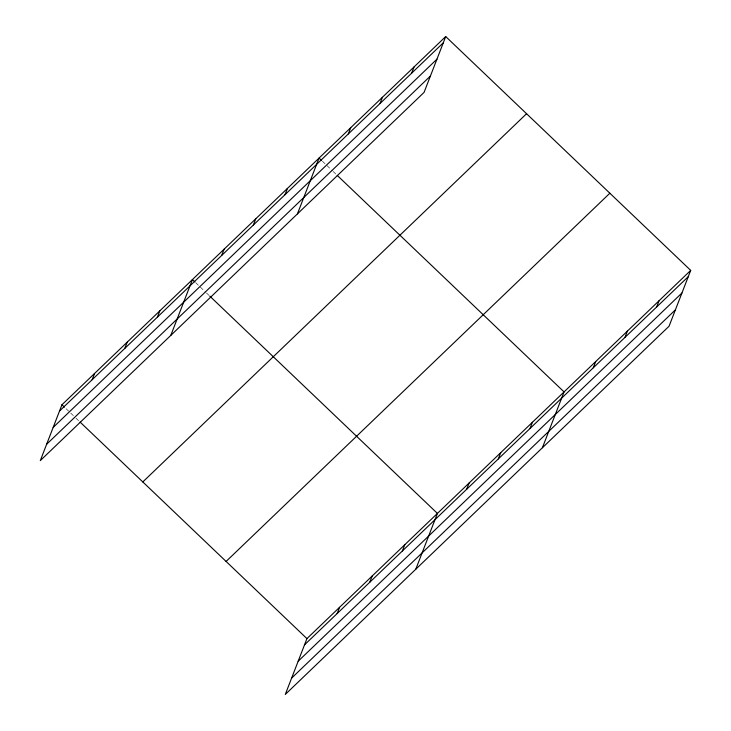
<?xml version="1.0" encoding="UTF-8"?>
<svg xmlns="http://www.w3.org/2000/svg" width="731" height="731" viewBox="0 0 731 731"><rect width="100%" height="100%" fill="white"/><g stroke="black" fill="none" stroke-linecap="round" stroke-linejoin="round"><path stroke-width="0.55" stroke-dasharray="3.65 2.74" d="M322.38 161.213L332.276 170.661M333.098 171.447L336.397 174.599M195.734 282.723L205.63 292.172M206.462 292.957L208.938 295.324M66.082 408.702L75.156 417.364M75.978 418.15L79.277 421.303"/><path stroke-width="1.1" d="M445.718 36.55L61.952 404.764L40.296 460.612L424.062 92.389L445.718 36.55L690.704 270.388L669.048 326.236L285.282 694.45L306.938 638.611L690.704 270.388M92.143 379.736L94.573 373.468M124.763 348.431L127.194 342.172M157.384 317.135L159.815 310.876M170.78 335.41L192.436 279.571L194.912 281.938M221.667 255.457L224.097 249.198M253.328 225.084L255.759 218.816M284.989 194.702L287.42 188.443M297.416 213.9L319.072 158.06L321.549 160.427M348.303 133.947L350.734 127.687M379.965 103.574L382.395 97.305M411.626 73.191L414.057 66.932M337.128 613.574L339.559 607.315M369.749 582.278L372.18 576.01M402.37 550.982L404.8 544.714M415.765 569.257L437.421 513.418L209.76 296.11M466.652 489.304L469.083 483.036M498.314 458.922L500.744 452.663M529.975 428.549L532.406 422.28M542.402 447.747L564.058 391.907L337.229 175.385M593.289 367.794L595.719 361.525M624.95 337.411L627.381 331.143M656.612 307.038L659.042 300.77M59.531 411.032L443.288 42.818M53.18 427.388L436.946 59.174M46.647 444.247L430.404 76.033M142.801 481.939L526.567 113.716M226.098 561.445L609.855 193.222M304.516 644.87L688.273 276.656M298.166 661.235L681.922 293.012M291.632 678.094L675.389 309.871M61.952 404.764L64.429 407.13M80.108 422.089L306.938 638.611"/></g></svg>
